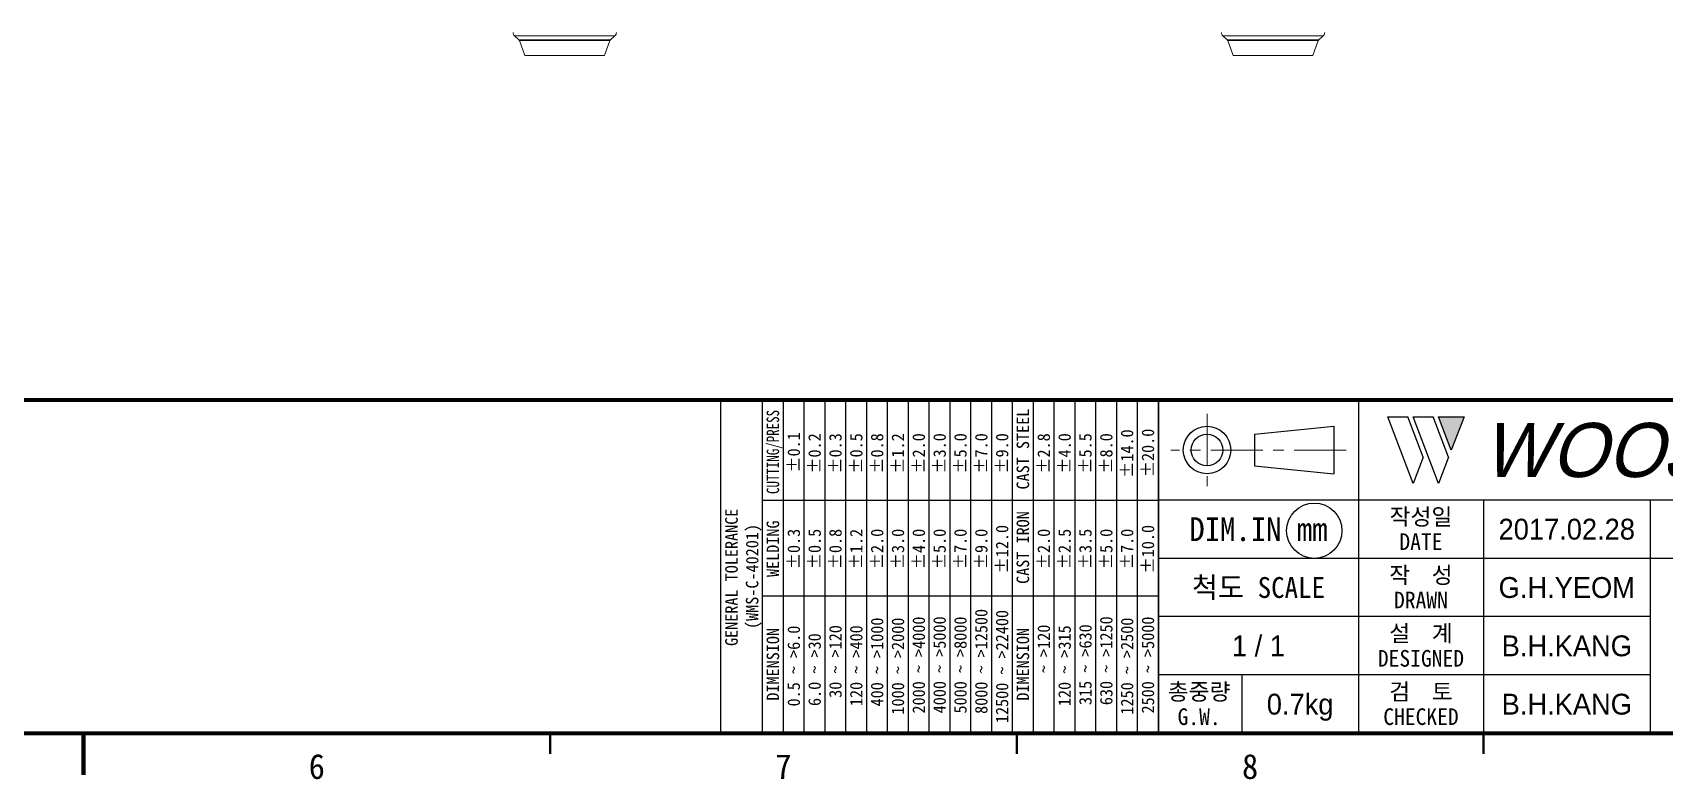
# Model space of a CAD drawing. Extents: x 2 to 587, y 5 to 415.
# Drawn here: x 290.9 to 486.7, y 9.5 to 99.1 of the extents above; entities that cross this region are included whole.
import ezdxf
from ezdxf.enums import TextEntityAlignment as Align

# ---------------------------------------------------------------- set-up
doc = ezdxf.new("R2010")
doc.units = 0
doc.header["$LTSCALE"] = 5
doc.header["$MEASUREMENT"] = 0
doc.linetypes.add('CENTER', pattern=[2, 1.25, -0.25, 0.25, -0.25])
doc.linetypes.add('HIDDEN', pattern=[0.375, 0.25, -0.125])
doc.layers.get('0').update_dxf_attribs({"linetype": 'CONTINUOUS', "lineweight": 25})
for name, color, linetype, lineweight in [('1', 1, 'HIDDEN', 13), ('2', 2, 'CENTER', 13), ('4', 4, 'CONTINUOUS', 18)]:
    doc.layers.add(name, color=color, linetype=linetype, lineweight=lineweight)
for name, color, linetype in [('SHEET', 3, 'CONTINUOUS'), ('WJDMS_FRAME', 7, 'CONTINUOUS'), ('문자', 4, 'CONTINUOUS'), ('테두리', 3, 'CONTINUOUS')]:
    doc.layers.add(name, color=color, linetype=linetype)
doc.styles.add('MARK', font='ARLRDBD.TTF')
doc.styles.add('굴림', font='')
doc.styles.add('굴림체', font='')
doc.styles.get('굴림').set_extended_font_data('Gulim')
doc.styles.get('굴림체').set_extended_font_data('GulimChe')

# ---------------------------------------------------------------- blocks, each defined once
blk = doc.blocks.new('B')
at = {"layer": '문자'}
blk.add_hatch(color=256, dxfattribs=at).paths.add_polyline_path([(13.79, 10), (15.31, 6), (16.84, 10)])
at = {"color": 4, "const_width": 0.6}
blk.add_lwpolyline([(48.46, 10.32, 1), (49.06, 10.32, 1)], format="xyb", close=True, dxfattribs=at)
at = {"layer": '문자'}
for p, q in [((10.73, 2), (7.68, 10)), ((7.68, 10), (10.09, 10)), ((11.94, 5.16), (10.09, 10)), ((10.73, 10), (13.15, 10)), ((13.79, 2), (10.73, 10)), ((14.99, 5.16), (13.15, 10)), ((13.79, 10), (16.84, 10)), ((15.31, 6), (13.79, 10)), ((16.84, 10), (15.31, 6)), ((11.94, 5.16), (10.73, 2)), ((14.99, 5.16), (13.79, 2))]:
    blk.add_line(p, q, dxfattribs=at)
at = {"layer": '문자', "style": 'MARK', "oblique": 15}
blk.add_text('WOOJIN', height=6.5, dxfattribs=at).set_placement((36.4, 6), align=Align.MIDDLE_CENTER)
blk = doc.blocks.new('WJDMS_A2')
at = {"layer": '2'}
for p, q in [((431.83, 53.35), (431.83, 44.65)), ((448.53, 49), (427.48, 49))]:
    blk.add_line(p, q, dxfattribs=at)
at = {"layer": 'SHEET'}
for p, q in [((371.6, 55), (426, 55)), ((373.5, 15), (373.5, 55)), ((373.5, 55), (426, 55)), ((378.5, 15), (378.5, 55)), ((381, 15), (381, 55)), ((383.5, 15), (383.5, 55)), ((386, 15), (386, 55)), ((388.5, 15), (388.5, 55)), ((391, 15), (391, 55)), ((393.5, 15), (393.5, 55)), ((396, 15), (396, 55)), ((398.5, 15), (398.5, 55)), ((401, 15), (401, 55)), ((403.5, 15), (403.5, 55)), ((406, 15), (406, 55)), ((408.5, 15), (408.5, 55)), ((411, 15), (411, 55)), ((413.5, 15), (413.5, 55)), ((416, 15), (416, 55)), ((418.5, 15), (418.5, 55)), ((421, 15), (421, 55)), ((423.5, 15), (423.5, 55)), ((426, 55), (426, 15)), ((426, 15), (426, 55)), ((426, 15), (426, 55)), ((450, 55), (450, 15)), ((450, 55), (450, 15)), ((378.5, 43), (426, 43)), ((505, 43), (426, 43)), ((465, 43), (465, 15)), ((485, 43), (485, 15)), ((505, 36), (426, 36)), ((378.5, 31.5), (426, 31.5)), ((485, 29), (426, 29)), ((485, 22), (426, 22)), ((436, 22), (436, 15)), ((371.6, 15), (426, 15)), ((373.5, 15), (426, 15))]:
    blk.add_line(p, q, dxfattribs=at)
at = {"layer": 'SHEET', "color": 4}
for p, q in [((437.53, 50.9), (447.03, 51.85)), ((447.03, 51.85), (447.03, 46.15)), ((437.53, 50.9), (437.53, 47.1)), ((437.53, 47.1), (447.03, 46.15))]:
    blk.add_line(p, q, dxfattribs=at)
for radius in [2.85, 1.9]:
    blk.add_circle((431.83, 49), radius, dxfattribs=at)
at = {"layer": 'SHEET'}
blk.add_circle((444.7, 39.32), 3.32, dxfattribs=at)
at = {"layer": '테두리'}
for points, const_width in [([(17, 405), (17, 15), (577, 15), (577, 405), (17, 405)], 0.5), ([(17, 55), (577, 55)], 0.5), ([(297, 10), (297, 15)], 0.5), ([(353, 12.5), (353, 15)], 0.3), ([(409, 12.5), (409, 15)], 0.3), ([(465, 12.5), (465, 15)], 0.3)]:
    blk.add_lwpolyline(points, dxfattribs=dict(at, const_width=const_width))
blk.add_blockref('B', (445.83, 43))
at = {"color": 4, "style": '굴림체', "width": 0.8}
blk.add_text('CUTTING/PRESS', height=1.5, rotation=90, dxfattribs=at).set_placement((380.48, 43.72))
at = {"color": 4, "style": '굴림체'}
for s, p in [('CAST STEEL', (410.48, 44.26)), ('±0.1', (382.98, 46.29)), ('±0.2', (385.48, 46.16)), ('±0.8', (392.98, 46.16)), ('±1.2', (395.48, 46.16)), ('±2.0', (397.98, 46.17)), ('±3.0', (400.48, 46.17)), ('±5.0', (402.98, 46.17)), ('±7.0', (405.48, 46.17)), ('±9.0', (407.98, 46.17)), ('±2.8', (412.98, 46.16)), ('±4.0', (415.48, 46.17)), ('±8.0', (420.48, 46.17)), ('±14.0', (422.98, 45.66)), ('±20.0', (425.48, 45.74)), ('±0.3', (387.98, 46.17)), ('±0.5', (390.48, 46.17)), ('±5.5', (417.98, 46.17)), ('GENERAL TOLERANCE', (375.51, 25.48)), ('CAST IRON', (410.48, 32.93)), ('(WMS-C-40201)', (377.99, 27.52)), ('WELDING', (380.48, 33.76)), ('±0.3', (382.98, 34.7)), ('±0.5', (385.48, 34.7)), ('±0.8', (387.98, 34.69)), ('±1.2', (390.48, 34.69)), ('±2.0', (392.98, 34.7)), ('±3.0', (395.48, 34.7)), ('±4.0', (397.98, 34.7)), ('±5.0', (400.48, 34.7)), ('±7.0', (402.98, 34.7)), ('±9.0', (405.48, 34.7)), ('±12.0', (407.98, 34.19)), ('±2.0', (412.98, 34.7)), ('±2.5', (415.48, 34.7)), ('±3.5', (417.98, 34.7)), ('±5.0', (420.48, 34.7)), ('±7.0', (422.98, 34.7)), ('±10.0', (425.48, 34.19)), ('8000 ~ >12500', (405.48, 17.33)), ('12500 ~ >22400', (407.98, 16.23)), ('DIMENSION', (380.48, 18.92)), ('0.5 ~ >6.0', (382.98, 18.23)), ('30 ~ >120', (387.98, 19.26)), ('120 ~ >400', (390.48, 18.27)), ('400 ~ >1000', (392.98, 18.23)), ('1000 ~ >2000', (395.48, 17.25)), ('2000 ~ >4000', (397.98, 17.38)), ('4000 ~ >5000', (400.48, 17.4)), ('5000 ~ >8000', (402.98, 17.38)), ('DIMENSION', (410.48, 18.92)), ('    ~ >120', (412.98, 18.35)), ('120 ~ >315', (415.48, 18.27)), ('315 ~ >630', (417.98, 18.39)), (' 630 ~ >1250', (420.48, 17.41)), ('1250 ~ >2500', (422.98, 17.25)), ('2500 ~ >5000', (425.48, 17.38)), ('6.0 ~ >30', (385.48, 18.28))]:
    blk.add_text(s, height=1.5, rotation=90, dxfattribs=at).set_placement(p)
at = {"color": 4, "style": '굴림'}
for tag, height, p in [('DWG_DATE', 2.5, (475, 39.5)), ('DWG_DRAW', 2.5, (475, 32.5)), ('DWG_DESIGNED', 2.5, (475, 25.5)), ('DWG_APPROVED', 2.5, (495, 25.5)), ('DWG_REV', 4, (572.5, 22)), ('DWG_WEIGHT', 2.5, (443, 18.5)), ('DWG_CHECKED', 2.5, (475, 18.5))]:
    blk.add_attdef(tag, text='', height=height, dxfattribs=at).set_placement(p, align=Align.MIDDLE_CENTER)
at = {"layer": '4', "style": '굴림'}
for tag, p in [('DWG_NAME1', (541, 41)), ('DWG_NAME2', (540.3, 32.92))]:
    blk.add_attdef(tag, text='', height=5, dxfattribs=at).set_placement(p, align=Align.MIDDLE_CENTER)
at = {"layer": '문자', "style": '굴림체'}
for s, height, p in [('작성일', 2, (457.5, 41)), ('DIM.IN mm', 2.85, (438, 39.5)), ('DATE', 2, (457.5, 38)), ('작  성', 2, (457.5, 34)), ('척도 SCALE', 2.5, (438, 32.5)), ('DRAWN', 2, (457.5, 31)), ('설  계', 2, (457.5, 27)), ('DESIGNED', 2, (457.5, 24)), ('총중량', 2, (430.88, 20)), ('검  토', 2, (457.5, 20)), ('G.W.', 2, (430.88, 17)), ('CHECKED', 2, (457.5, 17))]:
    blk.add_text(s, height=height, dxfattribs=at).set_placement(p, align=Align.MIDDLE_CENTER)
for s, p in [('6', (325, 11)), ('7', (381, 11)), ('8', (437, 11))]:
    blk.add_text(s, height=3, dxfattribs=at).set_placement(p, align=Align.MIDDLE)
at = {"layer": '문자', "style": '굴림'}
for tag, height, p in [('DWG_CARNAME1', 3, (541, 52.5)), ('DWG_CARNAME2', 3, (540.3, 47.45)), ('SCALE', 2.5, (438, 25.5)), ('DWG_NO', 4, (536.5, 22))]:
    blk.add_attdef(tag, text='', height=height, dxfattribs=at).set_placement(p, align=Align.MIDDLE_CENTER)
blk = doc.blocks.new('HIDDEN')
at = {"layer": '1'}
for p, q in [((360.04, 98.72), (348.71, 98.72)), ((359.57, 98.22), (349.25, 98.22)), ((359.52, 98.13), (349.31, 98.13)), ((360.18, 98.13), (359.52, 98.13)), ((360.24, 98.22), (359.57, 98.22)), ((360.78, 98.72), (360.04, 98.72)), ((445.04, 98.72), (433.71, 98.72)), ((444.57, 98.22), (434.25, 98.22)), ((444.52, 98.13), (434.31, 98.13)), ((445.18, 98.13), (444.52, 98.13)), ((445.24, 98.22), (444.57, 98.22)), ((445.78, 98.72), (445.04, 98.72))]:
    blk.add_line(p, q, dxfattribs=at)

msp = doc.modelspace()

# ---------------------------------------------------------------- linework, layer by layer
at = {"color": 7, "lineweight": 9, "ltscale": 0.018474}
for p, q in [((349.45, 98.72), (348.71, 98.72)), ((434.45, 98.72), (433.71, 98.72))]:
    msp.add_line(p, q, dxfattribs=at)
at = {"color": 7, "lineweight": 18, "ltscale": 0.01833}
for p, q in [((349.25, 98.22), (348.71, 98.72)), ((360.24, 98.22), (360.78, 98.72)), ((434.25, 98.22), (433.71, 98.72)), ((445.24, 98.22), (445.78, 98.72))]:
    msp.add_line(p, q, dxfattribs=at)
at = {"color": 7, "lineweight": 9, "ltscale": 0.016814}
for p, q in [((349.92, 98.22), (349.25, 98.22)), ((434.92, 98.22), (434.25, 98.22))]:
    msp.add_line(p, q, dxfattribs=at)
at = {"color": 7, "lineweight": 18, "ltscale": 0.01664}
for p, q in [((349.97, 98.13), (349.31, 98.13)), ((434.97, 98.13), (434.31, 98.13))]:
    msp.add_line(p, q, dxfattribs=at)
at = {"color": 7, "lineweight": 18, "ltscale": 0.047292}
for p, q in [((349.98, 96.36), (349.31, 98.13)), ((359.51, 96.36), (360.18, 98.13)), ((434.98, 96.36), (434.31, 98.13)), ((444.51, 96.36), (445.18, 98.13))]:
    msp.add_line(p, q, dxfattribs=at)
at = {"color": 7, "lineweight": 9, "ltscale": 0.283348}
for p, q in [((360.78, 98.72), (349.45, 98.72)), ((445.78, 98.72), (434.45, 98.72))]:
    msp.add_line(p, q, dxfattribs=at)
at = {"color": 7, "lineweight": 9, "ltscale": 0.25789}
for p, q in [((360.24, 98.22), (349.92, 98.22)), ((445.24, 98.22), (434.92, 98.22))]:
    msp.add_line(p, q, dxfattribs=at)
at = {"color": 7, "lineweight": 18, "ltscale": 0.25521}
for p, q in [((360.18, 98.13), (349.97, 98.13)), ((445.18, 98.13), (434.97, 98.13))]:
    msp.add_line(p, q, dxfattribs=at)
at = {"color": 7, "lineweight": 18, "ltscale": 0.014573}
for p, q in [((350.57, 96.36), (349.98, 96.36)), ((435.57, 96.36), (434.98, 96.36))]:
    msp.add_line(p, q, dxfattribs=at)
at = {"color": 7, "lineweight": 18, "ltscale": 0.22351}
for p, q in [((359.51, 96.36), (350.57, 96.36)), ((444.51, 96.36), (435.57, 96.36))]:
    msp.add_line(p, q, dxfattribs=at)
at = {"color": 7, "lineweight": 18}
for centre, radius, start, end in [((349.05, 99.09), 0.5, 180.0015, 227.7072), ((349.12, 98.07), 0.2, 16.5901, 47.7072), ((360.37, 98.07), 0.2, 132.2928, 163.4099), ((360.45, 99.09), 0.5, 312.2928, 359.9985), ((434.05, 99.09), 0.5, 180.0015, 227.7072), ((434.12, 98.07), 0.2, 16.5901, 47.7072), ((445.37, 98.07), 0.2, 132.2928, 163.4099), ((445.45, 99.09), 0.5, 312.2928, 359.9985)]:
    msp.add_arc(centre, radius, start, end, dxfattribs=at)

# ---------------------------------------------------------------- block references
msp.add_blockref('HIDDEN', (0, 0))
at = {"layer": 'WJDMS_FRAME'}
ref = msp.add_blockref('WJDMS_A2', (0, 0), dxfattribs=at)
ref.add_attrib('DWG_DATE', '2017.02.28', dxfattribs={"layer": '0', "color": 4, "height": 2.5, "style": '굴림'}).set_placement((475, 39.5), align=Align.MIDDLE_CENTER)
ref.add_attrib('DWG_DRAW', 'G.H.YEOM', dxfattribs={"layer": '0', "color": 4, "height": 2.5, "style": '굴림'}).set_placement((475, 32.5), align=Align.MIDDLE_CENTER)
ref.add_attrib('DWG_DESIGNED', 'B.H.KANG', dxfattribs={"layer": '0', "color": 4, "height": 2.5, "style": '굴림'}).set_placement((475, 25.5), align=Align.MIDDLE_CENTER)
ref.add_attrib('DWG_CHECKED', 'B.H.KANG', dxfattribs={"layer": '0', "color": 4, "height": 2.5, "style": '굴림'}).set_placement((475, 18.5), align=Align.MIDDLE_CENTER)
ref.add_attrib('DWG_WEIGHT', '0.7kg', dxfattribs={"layer": '0', "color": 4, "height": 2.5, "style": '굴림'}).set_placement((443, 18.5), align=Align.MIDDLE_CENTER)
ref.add_attrib('SCALE', '1 / 1', dxfattribs={"layer": '문자', "height": 2.5, "style": '굴림'}).set_placement((438, 25.5), align=Align.MIDDLE_CENTER)

doc.saveas('drawing.dxf')
